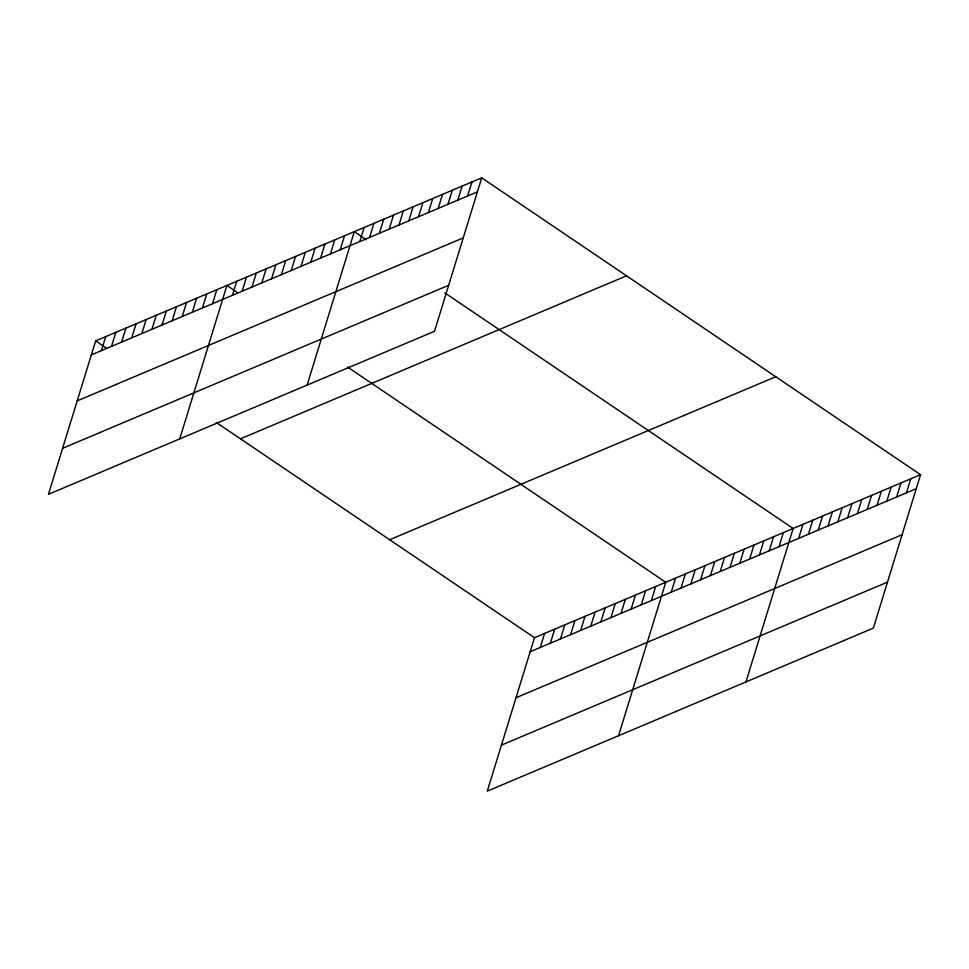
<?xml version="1.0" encoding="UTF-8"?>
<svg xmlns="http://www.w3.org/2000/svg" width="969" height="969" viewBox="0 0 969 969"><rect width="100%" height="100%" fill="white"/><g stroke="black" fill="none" stroke-linecap="round" stroke-linejoin="round"><path stroke-width="1.45" d="M481.714 177.848L95.652 340.87L48.45 494.311L434.512 331.301L481.714 177.848L920.55 474.689L873.348 628.13L487.286 791.152L534.488 637.699L920.55 474.689M101.442 350.621L105.754 336.606M111.532 346.369L115.844 332.343M121.634 342.105L125.946 328.079M131.723 337.842L136.048 323.816M141.825 333.578L146.137 319.552M151.927 329.315L156.239 315.288M162.017 325.051L166.329 311.025M172.119 320.787L176.431 306.761M182.208 316.524L186.532 302.498M192.31 312.26L196.622 298.234M202.412 307.997L206.724 293.97M212.502 303.733L216.814 289.707M179.713 438.884L226.916 285.443L237.78 292.783M232.403 295.327L236.715 281.301M242.202 291.185L246.514 277.17M252.001 287.054L256.313 273.028M261.8 282.912L266.112 268.885M271.599 278.769L275.911 264.755M281.398 274.639L285.71 260.613M291.197 270.496L295.509 256.47M300.996 266.366L305.32 252.34M310.795 262.224L315.119 248.197M320.606 258.081L324.918 244.055M330.405 253.951L334.717 239.924M340.204 249.808L344.516 235.782M307.112 385.093L354.315 231.652L366.379 239.815M359.802 241.535L364.114 227.509M369.601 237.393L373.913 223.367M379.4 233.263L383.712 219.236M389.199 229.12L393.511 215.094M398.998 224.978L403.31 210.951M408.797 220.847L413.109 206.821M418.596 216.705L422.908 202.678M428.395 212.562L432.719 198.548M438.194 208.432L442.518 194.406M447.993 204.289L452.317 190.263M457.804 200.147L462.116 186.133M467.603 196.017L471.915 181.99M540.278 647.462L544.59 633.447M550.368 643.198L554.692 629.184M560.47 638.934L564.782 624.92M570.571 634.671L574.883 620.657M580.661 630.407L584.973 616.393M590.763 626.144L595.075 612.129M600.853 621.88L605.165 607.866M610.954 617.616L615.267 603.602M621.044 613.353L625.368 599.339M631.146 609.089L635.458 595.075M641.248 604.826L645.56 590.811M651.338 600.562L655.65 586.548M618.549 735.725L665.751 582.284L347.592 367.069M671.238 592.168L675.55 578.142M681.037 588.026L685.349 573.999M690.836 583.895L695.148 569.869M700.635 579.753L704.947 565.726M710.434 575.61L714.747 561.584M720.233 571.48L724.546 557.454M730.032 567.337L734.357 553.311M739.831 563.195L744.156 549.181M749.643 559.065L753.955 545.038M759.442 554.922L763.754 540.896M769.241 550.792L773.553 536.765M779.04 546.649L783.352 532.623M745.948 681.934L793.151 528.48L444.819 292.868M798.638 538.376L802.95 524.35M808.437 534.234L812.749 520.208M818.236 530.091L822.548 516.077M828.035 525.961L832.347 511.935M837.834 521.819L842.146 507.792M847.633 517.676L851.945 503.662M857.432 513.546L861.756 499.519M867.231 509.403L871.555 495.377M877.042 505.273L881.354 491.247M886.841 501.13L891.153 487.104M896.64 496.988L900.952 482.962M906.439 492.858L910.751 478.831M91.34 354.884L477.402 191.874M77.181 400.9L463.243 237.889M62.61 448.296L448.659 285.286M240.469 438.824L626.531 275.814M389.671 539.745L775.733 376.735M530.176 651.725L916.238 488.715M516.029 697.741L902.078 534.718M501.445 745.137L887.495 582.127M95.652 340.87L106.517 348.21M216.341 422.496L534.488 637.699"/></g></svg>
